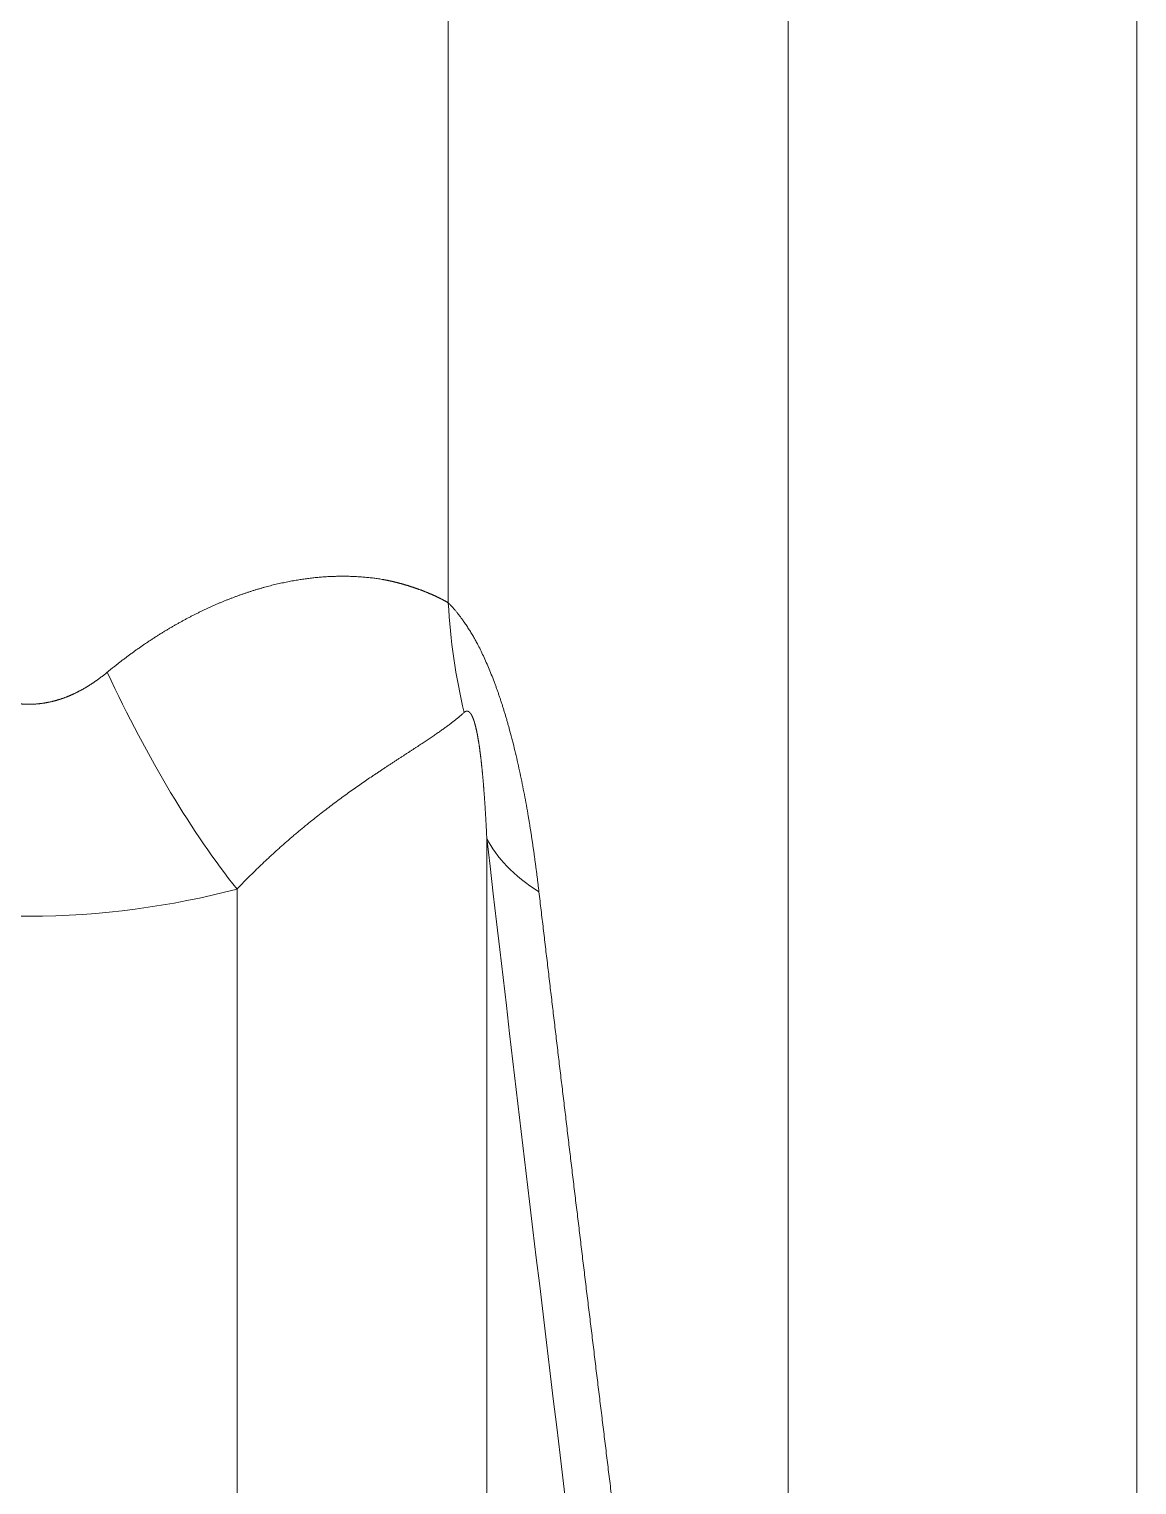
# Model space of a CAD drawing. Header units: millimetres. Extents: x 4664 to 8864, y -38 to 2932.
# Drawn here: x 8174.93 to 8178.727, y 2252.631 to 2257.621 of the extents above; entities that cross this region are included whole.
import ezdxf

# ---------------------------------------------------------------- set-up
doc = ezdxf.new("R2010")
doc.units = ezdxf.units.MM

msp = doc.modelspace()

# ---------------------------------------------------------------- linework, layer by layer
at = {"lineweight": 5}
for p, q in [((8176.3668, 2255.6545), (8176.3668, 2274.0569)), ((8178.7267, 2249.8159), (8178.7267, 2271.1336)), ((8177.532, 2270.7219), (8177.532, 2250.2029)), ((8176.4988, 2254.8477), (8176.4988, 2245.5949)), ((8175.6428, 2242.1671), (8175.6428, 2254.6732))]:
    msp.add_line(p, q, dxfattribs=at)
at = {"lineweight": 5, "extrusion": (0, 0, -1)}
for centre, major_axis, ratio, start_param, end_param in [((8178.7561, 2256.2373), (1.8427, 1.851), 0.824618, 3.613177, 3.779194), ((8175.6428, 2256.8128), (-0.6646, 2.5259), 0.341532, 3.797997, 4.218892), ((8179.0669, 2255.2376), (2.5944, 0.3015), 0.315798, 2.776367, 3.031203), ((8185.1083, 2233.0242), (-8.8397, 54.288), 0.099808, 5.019621, 5.142275)]:
    msp.add_ellipse(centre, major_axis=major_axis, ratio=ratio, start_param=start_param, end_param=end_param, dxfattribs=at)
at = {"lineweight": 5}
for points, knots in [([(8176.3668, 2255.6545), (8176.366, 2255.655), (8176.3644, 2255.6559), (8176.3619, 2255.6574), (8176.3594, 2255.6588), (8176.3569, 2255.6602), (8176.3544, 2255.6615), (8176.3519, 2255.6629), (8176.3494, 2255.6642), (8176.3468, 2255.6655), (8176.3443, 2255.6669), (8176.3418, 2255.6681), (8176.3393, 2255.6694), (8176.3368, 2255.6707), (8176.3342, 2255.6719), (8176.3317, 2255.6732), (8176.3292, 2255.6744), (8176.3267, 2255.6756), (8176.3242, 2255.6768), (8176.3217, 2255.678), (8176.3191, 2255.6791), (8176.3166, 2255.6803), (8176.3141, 2255.6814), (8176.3116, 2255.6825), (8176.3091, 2255.6836), (8176.3066, 2255.6847), (8176.3041, 2255.6858), (8176.3017, 2255.6868), (8176.2992, 2255.6879), (8176.2967, 2255.6889), (8176.2942, 2255.6899), (8176.2918, 2255.6909), (8176.2893, 2255.6919), (8176.2869, 2255.6929), (8176.2844, 2255.6939), (8176.282, 2255.6948), (8176.2796, 2255.6958), (8176.2771, 2255.6967), (8176.2747, 2255.6976), (8176.2723, 2255.6985), (8176.2699, 2255.6994), (8176.2676, 2255.7003), (8176.2652, 2255.7011), (8176.2628, 2255.702), (8176.2605, 2255.7028), (8176.2581, 2255.7036), (8176.2558, 2255.7045), (8176.2535, 2255.7052), (8176.2512, 2255.706), (8176.2489, 2255.7068), (8176.2466, 2255.7076), (8176.2443, 2255.7083), (8176.2421, 2255.7091), (8176.2398, 2255.7098), (8176.2376, 2255.7105), (8176.2354, 2255.7112), (8176.2332, 2255.7119), (8176.231, 2255.7126), (8176.2289, 2255.7133), (8176.2267, 2255.7139), (8176.2246, 2255.7146), (8176.2224, 2255.7152), (8176.2203, 2255.7158), (8176.2182, 2255.7164), (8176.2162, 2255.717), (8176.2141, 2255.7176), (8176.2121, 2255.7182), (8176.21, 2255.7188), (8176.208, 2255.7194), (8176.206, 2255.7199), (8176.204, 2255.7205), (8176.2021, 2255.721), (8176.2002, 2255.7215), (8176.1982, 2255.722), (8176.1963, 2255.7225), (8176.1944, 2255.723), (8176.1926, 2255.7235), (8176.1907, 2255.724), (8176.1889, 2255.7244), (8176.1871, 2255.7249), (8176.1853, 2255.7253), (8176.1835, 2255.7258), (8176.1818, 2255.7262), (8176.1801, 2255.7266), (8176.1784, 2255.727), (8176.1767, 2255.7274), (8176.175, 2255.7278), (8176.1734, 2255.7282), (8176.1717, 2255.7285), (8176.1701, 2255.7289), (8176.1686, 2255.7292), (8176.167, 2255.7296), (8176.1655, 2255.7299), (8176.164, 2255.7302), (8176.1625, 2255.7306), (8176.161, 2255.7309), (8176.1595, 2255.7312), (8176.1581, 2255.7315), (8176.1567, 2255.7317), (8176.1553, 2255.732), (8176.154, 2255.7323), (8176.1526, 2255.7325), (8176.1513, 2255.7328), (8176.15, 2255.733), (8176.1488, 2255.7333), (8176.1475, 2255.7335), (8176.1463, 2255.7337), (8176.1451, 2255.7339), (8176.1416, 2255.7345), (8176.1358, 2255.7355), (8176.1277, 2255.7368), (8176.1195, 2255.738), (8176.1113, 2255.7391), (8176.103, 2255.7401), (8176.0947, 2255.741), (8176.0863, 2255.7418), (8176.078, 2255.7426), (8176.0696, 2255.7433), (8176.0612, 2255.7438), (8176.0527, 2255.7443), (8176.0442, 2255.7448), (8176.0357, 2255.7451), (8176.0272, 2255.7454), (8176.0187, 2255.7455), (8176.0101, 2255.7456), (8176.0015, 2255.7456), (8175.993, 2255.7455), (8175.9843, 2255.7454), (8175.9757, 2255.7451), (8175.9671, 2255.7448), (8175.9585, 2255.7444), (8175.9498, 2255.7439), (8175.9411, 2255.7434), (8175.9325, 2255.7427), (8175.9238, 2255.742), (8175.9151, 2255.7412), (8175.9065, 2255.7403), (8175.8978, 2255.7394), (8175.8891, 2255.7383), (8175.8804, 2255.7372), (8175.8717, 2255.736), (8175.8631, 2255.7347), (8175.8544, 2255.7334), (8175.8454, 2255.7319), (8175.836, 2255.7303), (8175.8262, 2255.7285), (8175.8164, 2255.7266), (8175.8066, 2255.7246), (8175.7968, 2255.7225), (8175.7869, 2255.7203), (8175.7771, 2255.7181), (8175.7672, 2255.7157), (8175.7573, 2255.7132), (8175.7474, 2255.7106), (8175.7375, 2255.7079), (8175.7276, 2255.7051), (8175.7176, 2255.7022), (8175.7077, 2255.6993), (8175.6977, 2255.6962), (8175.6878, 2255.693), (8175.6778, 2255.6897), (8175.6678, 2255.6864), (8175.6578, 2255.6829), (8175.6478, 2255.6794), (8175.6379, 2255.6757), (8175.6279, 2255.6719), (8175.6179, 2255.6681), (8175.6079, 2255.6642), (8175.5979, 2255.6601), (8175.5879, 2255.656), (8175.5779, 2255.6518), (8175.5679, 2255.6474), (8175.558, 2255.643), (8175.548, 2255.6385), (8175.538, 2255.6339), (8175.528, 2255.6292), (8175.5181, 2255.6244), (8175.5081, 2255.6195), (8175.4982, 2255.6146), (8175.4883, 2255.6095), (8175.4783, 2255.6043), (8175.4684, 2255.5991), (8175.4585, 2255.5937), (8175.4486, 2255.5883), (8175.4388, 2255.5828), (8175.4289, 2255.5772), (8175.419, 2255.5715), (8175.4092, 2255.5657), (8175.3994, 2255.5598), (8175.3896, 2255.5538), (8175.3798, 2255.5478), (8175.37, 2255.5416), (8175.3603, 2255.5354), (8175.3506, 2255.5291), (8175.3408, 2255.5227), (8175.3311, 2255.5162), (8175.3215, 2255.5096), (8175.3118, 2255.5029), (8175.3022, 2255.4962), (8175.2926, 2255.4894), (8175.283, 2255.4824), (8175.2734, 2255.4754), (8175.2639, 2255.4683), (8175.2544, 2255.4611), (8175.2449, 2255.4539), (8175.2354, 2255.4465), (8175.226, 2255.4391), (8175.2166, 2255.4316), (8175.2072, 2255.424), (8175.201, 2255.4189), (8175.1978, 2255.4163)], [0, 0, 0, 0, 0.003572, 0.007121, 0.010646, 0.014148, 0.017627, 0.021082, 0.024514, 0.027923, 0.031308, 0.03467, 0.038008, 0.041323, 0.044615, 0.047883, 0.051128, 0.054349, 0.057548, 0.060722, 0.063874, 0.067002, 0.070106, 0.073187, 0.076245, 0.07928, 0.082291, 0.085278, 0.088243, 0.091184, 0.094101, 0.096995, 0.099866, 0.102713, 0.105537, 0.108338, 0.111115, 0.113869, 0.116599, 0.119307, 0.12199, 0.12465, 0.127287, 0.129901, 0.132491, 0.135058, 0.137601, 0.140121, 0.142618, 0.145091, 0.147541, 0.149967, 0.15237, 0.15475, 0.157106, 0.159439, 0.161748, 0.164034, 0.166297, 0.168536, 0.170752, 0.172945, 0.175114, 0.177259, 0.179382, 0.181481, 0.183556, 0.185608, 0.187637, 0.189643, 0.191625, 0.193583, 0.195518, 0.19743, 0.199319, 0.201184, 0.203025, 0.204844, 0.206639, 0.20841, 0.210158, 0.211883, 0.213584, 0.215262, 0.216917, 0.218548, 0.220156, 0.22174, 0.223301, 0.224839, 0.226353, 0.227844, 0.229312, 0.230756, 0.232177, 0.233574, 0.234948, 0.236299, 0.237626, 0.23893, 0.24021, 0.241467, 0.242701, 0.243911, 0.245098, 0.246262, 0.247402, 0.248519, 0.249613, 0.257163, 0.264688, 0.272187, 0.279661, 0.28711, 0.294533, 0.301932, 0.309306, 0.316655, 0.32398, 0.33128, 0.338555, 0.345806, 0.353033, 0.360236, 0.367414, 0.374569, 0.3817, 0.388807, 0.39589, 0.40295, 0.409987, 0.417, 0.423991, 0.430958, 0.437902, 0.444823, 0.451722, 0.458598, 0.465452, 0.472284, 0.479093, 0.48588, 0.492645, 0.499389, 0.506956, 0.51452, 0.522081, 0.529639, 0.537195, 0.544747, 0.552297, 0.559845, 0.56739, 0.574934, 0.582476, 0.590016, 0.597555, 0.605093, 0.61263, 0.620166, 0.627702, 0.635237, 0.642772, 0.650306, 0.657841, 0.665376, 0.672912, 0.680448, 0.687985, 0.695524, 0.703063, 0.710604, 0.718146, 0.725691, 0.733237, 0.740785, 0.748336, 0.755889, 0.763445, 0.771004, 0.778566, 0.786131, 0.793699, 0.801271, 0.808847, 0.816427, 0.824011, 0.8316, 0.839192, 0.84679, 0.854393, 0.862, 0.869613, 0.877231, 0.884855, 0.892484, 0.90012, 0.907761, 0.915409, 0.923063, 0.930724, 0.938392, 0.946067, 0.953749, 0.961438, 0.969135, 0.976839, 0.984551, 0.992272, 1, 1, 1, 1]), ([(8176.6776, 2254.6634), (8176.6773, 2254.6659), (8176.6767, 2254.6711), (8176.6758, 2254.6787), (8176.6749, 2254.6864), (8176.674, 2254.694), (8176.673, 2254.7015), (8176.6721, 2254.7091), (8176.6712, 2254.7165), (8176.6702, 2254.724), (8176.6693, 2254.7314), (8176.6683, 2254.7388), (8176.6674, 2254.7461), (8176.6664, 2254.7534), (8176.6655, 2254.7606), (8176.6645, 2254.7678), (8176.6635, 2254.775), (8176.6625, 2254.7822), (8176.6616, 2254.7892), (8176.6606, 2254.7963), (8176.6596, 2254.8033), (8176.6586, 2254.8103), (8176.6576, 2254.8172), (8176.6566, 2254.8241), (8176.6556, 2254.831), (8176.6546, 2254.8378), (8176.6536, 2254.8446), (8176.6525, 2254.8514), (8176.6515, 2254.8581), (8176.6505, 2254.8647), (8176.6495, 2254.8714), (8176.6484, 2254.878), (8176.6474, 2254.8845), (8176.6463, 2254.891), (8176.6453, 2254.8975), (8176.6442, 2254.9039), (8176.6432, 2254.9103), (8176.6421, 2254.9167), (8176.641, 2254.923), (8176.64, 2254.9293), (8176.6389, 2254.9355), (8176.636, 2254.9522), (8176.6312, 2254.979), (8176.6241, 2255.0158), (8176.6168, 2255.0519), (8176.6092, 2255.0874), (8176.6013, 2255.1222), (8176.5931, 2255.1564), (8176.5847, 2255.1898), (8176.5777, 2255.2161), (8176.5723, 2255.2355), (8176.5688, 2255.2481), (8176.5651, 2255.2606), (8176.5615, 2255.2729), (8176.5577, 2255.2851), (8176.554, 2255.2972), (8176.5502, 2255.3092), (8176.5463, 2255.321), (8176.5424, 2255.3327), (8176.5384, 2255.3443), (8176.5344, 2255.3557), (8176.5304, 2255.367), (8176.5245, 2255.383), (8176.5168, 2255.4032), (8176.5071, 2255.4273), (8176.4972, 2255.4504), (8176.4872, 2255.4725), (8176.477, 2255.4937), (8176.4675, 2255.5121), (8176.4587, 2255.5283), (8176.4507, 2255.5423), (8176.4425, 2255.5559), (8176.4343, 2255.5691), (8176.4259, 2255.5819), (8176.4192, 2255.5914), (8176.4144, 2255.5981), (8176.4115, 2255.6021), (8176.4086, 2255.606), (8176.4056, 2255.6099), (8176.4027, 2255.6137), (8176.3997, 2255.6175), (8176.3968, 2255.6211), (8176.3938, 2255.6248), (8176.3909, 2255.6283), (8176.3879, 2255.6318), (8176.3849, 2255.6352), (8176.3819, 2255.6386), (8176.3789, 2255.6419), (8176.3759, 2255.6452), (8176.3729, 2255.6484), (8176.3699, 2255.6515), (8176.3679, 2255.6535), (8176.3668, 2255.6545)], [0, 0, 0, 0, 0.007039, 0.014036, 0.020994, 0.02791, 0.034786, 0.041621, 0.048416, 0.055171, 0.061885, 0.068559, 0.075193, 0.081787, 0.088341, 0.094855, 0.101329, 0.107763, 0.114158, 0.120513, 0.126829, 0.133105, 0.139342, 0.145539, 0.151698, 0.157817, 0.163898, 0.169939, 0.175942, 0.181906, 0.187832, 0.193719, 0.199568, 0.205378, 0.211151, 0.216885, 0.222582, 0.228241, 0.233862, 0.239445, 0.244991, 0.2505, 0.283712, 0.316253, 0.348158, 0.379458, 0.410191, 0.440394, 0.470107, 0.499371, 0.51079, 0.52213, 0.533396, 0.544591, 0.555719, 0.566785, 0.577792, 0.588745, 0.599647, 0.610503, 0.621316, 0.632093, 0.642836, 0.667278, 0.691354, 0.715127, 0.73866, 0.762018, 0.78527, 0.802709, 0.820267, 0.837968, 0.855837, 0.873901, 0.892181, 0.898407, 0.904643, 0.910891, 0.91715, 0.923422, 0.929708, 0.936008, 0.942324, 0.948657, 0.955006, 0.961373, 0.967759, 0.974165, 0.980591, 0.987038, 0.993508, 1, 1, 1, 1]), ([(8175.1978, 2255.4163), (8175.1969, 2255.4155), (8175.195, 2255.414), (8175.1921, 2255.4116), (8175.1892, 2255.4093), (8175.1863, 2255.407), (8175.1834, 2255.4048), (8175.1806, 2255.4025), (8175.1777, 2255.4003), (8175.1748, 2255.3981), (8175.1719, 2255.396), (8175.169, 2255.3938), (8175.1661, 2255.3917), (8175.1632, 2255.3897), (8175.1603, 2255.3876), (8175.1574, 2255.3856), (8175.1546, 2255.3836), (8175.1517, 2255.3816), (8175.1488, 2255.3796), (8175.1459, 2255.3777), (8175.143, 2255.3758), (8175.1401, 2255.3739), (8175.1372, 2255.3721), (8175.1343, 2255.3703), (8175.1314, 2255.3685), (8175.1285, 2255.3667), (8175.1256, 2255.365), (8175.1227, 2255.3632), (8175.1198, 2255.3615), (8175.1169, 2255.3599), (8175.114, 2255.3582), (8175.1111, 2255.3566), (8175.1082, 2255.355), (8175.1053, 2255.3535), (8175.1024, 2255.3519), (8175.0995, 2255.3504), (8175.0966, 2255.3489), (8175.0937, 2255.3475), (8175.0908, 2255.346), (8175.0879, 2255.3446), (8175.0849, 2255.3432), (8175.082, 2255.3419), (8175.0791, 2255.3405), (8175.0762, 2255.3392), (8175.0733, 2255.338), (8175.0704, 2255.3367), (8175.0675, 2255.3355), (8175.0646, 2255.3343), (8175.0617, 2255.3331), (8175.0588, 2255.3319), (8175.0558, 2255.3308), (8175.0529, 2255.3297), (8175.05, 2255.3286), (8175.0471, 2255.3276), (8175.0442, 2255.3266), (8175.0413, 2255.3256), (8175.0384, 2255.3246), (8175.0354, 2255.3237), (8175.0325, 2255.3227), (8175.0296, 2255.3219), (8175.0267, 2255.321), (8175.0238, 2255.3201), (8175.0209, 2255.3193), (8175.0179, 2255.3185), (8175.015, 2255.3178), (8175.0121, 2255.317), (8175.0092, 2255.3163), (8175.0063, 2255.3156), (8175.0034, 2255.315), (8175.0004, 2255.3144), (8174.9975, 2255.3137), (8174.9946, 2255.3132), (8174.9917, 2255.3126), (8174.9888, 2255.3121), (8174.9858, 2255.3116), (8174.9829, 2255.3111), (8174.98, 2255.3106), (8174.9771, 2255.3102), (8174.9742, 2255.3098), (8174.9712, 2255.3094), (8174.9683, 2255.3091), (8174.9654, 2255.3088), (8174.9625, 2255.3085), (8174.9595, 2255.3082), (8174.9566, 2255.3079), (8174.9537, 2255.3077), (8174.9508, 2255.3075), (8174.9479, 2255.3074), (8174.9449, 2255.3072), (8174.942, 2255.3071), (8174.9391, 2255.307), (8174.9362, 2255.3069), (8174.9332, 2255.3069), (8174.9303, 2255.3069), (8174.9274, 2255.3069), (8174.9245, 2255.3069), (8174.9216, 2255.307), (8174.9186, 2255.3071), (8174.9157, 2255.3072), (8174.9128, 2255.3074), (8174.9099, 2255.3075), (8174.9069, 2255.3077), (8174.904, 2255.3079), (8174.9011, 2255.3082), (8174.8982, 2255.3085), (8174.8953, 2255.3088), (8174.8923, 2255.3091), (8174.8894, 2255.3094), (8174.8865, 2255.3098), (8174.8836, 2255.3102), (8174.8807, 2255.3106), (8174.8777, 2255.3111), (8174.8748, 2255.3116), (8174.8719, 2255.3121), (8174.869, 2255.3126), (8174.8661, 2255.3132), (8174.8631, 2255.3137), (8174.8602, 2255.3144), (8174.8573, 2255.315), (8174.8544, 2255.3156), (8174.8515, 2255.3163), (8174.8485, 2255.317), (8174.8456, 2255.3178), (8174.8427, 2255.3185), (8174.8398, 2255.3193), (8174.8369, 2255.3201), (8174.834, 2255.321), (8174.831, 2255.3219), (8174.8281, 2255.3227), (8174.8252, 2255.3237), (8174.8223, 2255.3246), (8174.8194, 2255.3256), (8174.8165, 2255.3266), (8174.8135, 2255.3276), (8174.8106, 2255.3286), (8174.8077, 2255.3297), (8174.8048, 2255.3308), (8174.8019, 2255.3319), (8174.799, 2255.3331), (8174.7961, 2255.3343), (8174.7932, 2255.3355), (8174.7903, 2255.3367), (8174.7873, 2255.338), (8174.7844, 2255.3392), (8174.7815, 2255.3405), (8174.7786, 2255.3419), (8174.7757, 2255.3432), (8174.7728, 2255.3446), (8174.7699, 2255.346), (8174.767, 2255.3475), (8174.7641, 2255.3489), (8174.7612, 2255.3504), (8174.7583, 2255.3519), (8174.7554, 2255.3535), (8174.7525, 2255.355), (8174.7496, 2255.3566), (8174.7467, 2255.3582), (8174.7438, 2255.3599), (8174.7409, 2255.3615), (8174.738, 2255.3632), (8174.7351, 2255.365), (8174.7322, 2255.3667), (8174.7293, 2255.3685), (8174.7264, 2255.3703), (8174.7235, 2255.3721), (8174.7206, 2255.3739), (8174.7177, 2255.3758), (8174.7148, 2255.3777), (8174.7119, 2255.3796), (8174.709, 2255.3816), (8174.7061, 2255.3836), (8174.7032, 2255.3856), (8174.7003, 2255.3876), (8174.6974, 2255.3897), (8174.6945, 2255.3917), (8174.6916, 2255.3938), (8174.6888, 2255.396), (8174.6859, 2255.3981), (8174.683, 2255.4003), (8174.6801, 2255.4025), (8174.6772, 2255.4048), (8174.6743, 2255.407), (8174.6715, 2255.4093), (8174.6686, 2255.4116), (8174.6657, 2255.414), (8174.6638, 2255.4155), (8174.6628, 2255.4163)], [0, 0, 0, 0, 0.006816, 0.013593, 0.02033, 0.027027, 0.033686, 0.040306, 0.046887, 0.053429, 0.059934, 0.0664, 0.072829, 0.07922, 0.085574, 0.09189, 0.09817, 0.104414, 0.110621, 0.116793, 0.122928, 0.129029, 0.135094, 0.141124, 0.14712, 0.153081, 0.159009, 0.164903, 0.170763, 0.176591, 0.182385, 0.188148, 0.193878, 0.199577, 0.205244, 0.210881, 0.216486, 0.222062, 0.227607, 0.233123, 0.23861, 0.244068, 0.249498, 0.2549, 0.260274, 0.265621, 0.270941, 0.276235, 0.281503, 0.286746, 0.291964, 0.297157, 0.302326, 0.307472, 0.312594, 0.317694, 0.322771, 0.327827, 0.332862, 0.337876, 0.34287, 0.347844, 0.352799, 0.357735, 0.362653, 0.367554, 0.372438, 0.377305, 0.382156, 0.386992, 0.391814, 0.396621, 0.401414, 0.406195, 0.410963, 0.415719, 0.420464, 0.425198, 0.429922, 0.434637, 0.439343, 0.44404, 0.448731, 0.453414, 0.45809, 0.462761, 0.467427, 0.472089, 0.476747, 0.481401, 0.486053, 0.490703, 0.495352, 0.5, 0.504648, 0.509297, 0.513947, 0.518599, 0.523253, 0.527911, 0.532573, 0.537239, 0.54191, 0.546586, 0.551269, 0.55596, 0.560657, 0.565363, 0.570078, 0.574802, 0.579536, 0.584281, 0.589037, 0.593805, 0.598586, 0.603379, 0.608186, 0.613008, 0.617844, 0.622695, 0.627562, 0.632446, 0.637347, 0.642265, 0.647201, 0.652156, 0.65713, 0.662124, 0.667138, 0.672173, 0.677229, 0.682306, 0.687406, 0.692528, 0.697674, 0.702843, 0.708036, 0.713254, 0.718497, 0.723765, 0.729059, 0.734379, 0.739726, 0.7451, 0.750502, 0.755932, 0.76139, 0.766877, 0.772393, 0.777938, 0.783514, 0.789119, 0.794756, 0.800423, 0.806122, 0.811852, 0.817615, 0.823409, 0.829237, 0.835097, 0.840991, 0.846919, 0.85288, 0.858876, 0.864906, 0.870971, 0.877072, 0.883207, 0.889379, 0.895586, 0.90183, 0.90811, 0.914426, 0.92078, 0.927171, 0.9336, 0.940066, 0.946571, 0.953113, 0.959694, 0.966314, 0.972973, 0.97967, 0.986407, 0.993184, 1, 1, 1, 1]), ([(8176.4211, 2255.2787), (8176.4213, 2255.2788), (8176.4217, 2255.2792), (8176.4222, 2255.2796), (8176.4228, 2255.2801), (8176.4233, 2255.2805), (8176.4239, 2255.2809), (8176.4244, 2255.2812), (8176.425, 2255.2816), (8176.4255, 2255.2819), (8176.426, 2255.2821), (8176.4266, 2255.2824), (8176.4271, 2255.2826), (8176.4277, 2255.2828), (8176.4282, 2255.283), (8176.4287, 2255.2831), (8176.4293, 2255.2832), (8176.4298, 2255.2833), (8176.4303, 2255.2833), (8176.4309, 2255.2833), (8176.4314, 2255.2833), (8176.4319, 2255.2833), (8176.4325, 2255.2832), (8176.433, 2255.2831), (8176.4335, 2255.283), (8176.434, 2255.2828), (8176.4345, 2255.2827), (8176.4351, 2255.2825), (8176.4356, 2255.2822), (8176.4361, 2255.282), (8176.4366, 2255.2817), (8176.4371, 2255.2813), (8176.4376, 2255.281), (8176.4381, 2255.2806), (8176.4386, 2255.2802), (8176.4392, 2255.2798), (8176.4397, 2255.2793), (8176.4402, 2255.2788), (8176.4407, 2255.2783), (8176.4412, 2255.2778), (8176.4417, 2255.2772), (8176.4422, 2255.2766), (8176.4427, 2255.2759), (8176.4431, 2255.2753), (8176.4436, 2255.2746), (8176.4441, 2255.2739), (8176.4446, 2255.2731), (8176.4451, 2255.2724), (8176.4456, 2255.2716), (8176.4461, 2255.2707), (8176.4466, 2255.2699), (8176.447, 2255.269), (8176.4475, 2255.2681), (8176.448, 2255.2671), (8176.4485, 2255.2662), (8176.4489, 2255.2652), (8176.4494, 2255.2641), (8176.4499, 2255.2631), (8176.4504, 2255.262), (8176.4508, 2255.2609), (8176.4513, 2255.2597), (8176.4518, 2255.2586), (8176.4522, 2255.2574), (8176.4527, 2255.2561), (8176.4531, 2255.2549), (8176.4536, 2255.2536), (8176.4541, 2255.2523), (8176.4545, 2255.251), (8176.455, 2255.2496), (8176.4554, 2255.2482), (8176.4559, 2255.2468), (8176.4563, 2255.2453), (8176.4568, 2255.2438), (8176.4572, 2255.2423), (8176.4577, 2255.2408), (8176.4581, 2255.2392), (8176.4585, 2255.2376), (8176.459, 2255.236), (8176.4594, 2255.2344), (8176.4598, 2255.2327), (8176.4603, 2255.231), (8176.4607, 2255.2293), (8176.4611, 2255.2275), (8176.4616, 2255.2257), (8176.462, 2255.2239), (8176.4624, 2255.2221), (8176.4628, 2255.2202), (8176.4633, 2255.2183), (8176.4637, 2255.2164), (8176.4641, 2255.2144), (8176.4645, 2255.2124), (8176.4649, 2255.2104), (8176.4654, 2255.2084), (8176.4658, 2255.2063), (8176.4662, 2255.2042), (8176.4666, 2255.2021), (8176.467, 2255.1999), (8176.4674, 2255.1977), (8176.4678, 2255.1955), (8176.4682, 2255.1933), (8176.4686, 2255.191), (8176.469, 2255.1887), (8176.4694, 2255.1864), (8176.4698, 2255.184), (8176.4702, 2255.1817), (8176.4706, 2255.1793), (8176.471, 2255.1768), (8176.4714, 2255.1744), (8176.4717, 2255.1719), (8176.4721, 2255.1693), (8176.4725, 2255.1668), (8176.4729, 2255.1642), (8176.4733, 2255.1616), (8176.4737, 2255.159), (8176.474, 2255.1563), (8176.4744, 2255.1536), (8176.4748, 2255.1509), (8176.4752, 2255.1482), (8176.4755, 2255.1454), (8176.4759, 2255.1426), (8176.4763, 2255.1398), (8176.4766, 2255.1369), (8176.477, 2255.134), (8176.4774, 2255.1311), (8176.4777, 2255.1282), (8176.4781, 2255.1252), (8176.4784, 2255.1222), (8176.4788, 2255.1192), (8176.4791, 2255.1161), (8176.4795, 2255.1131), (8176.4798, 2255.1099), (8176.4802, 2255.1068), (8176.4805, 2255.1036), (8176.4809, 2255.1004), (8176.4812, 2255.0972), (8176.4816, 2255.094), (8176.4819, 2255.0907), (8176.4822, 2255.0874), (8176.4826, 2255.0841), (8176.4829, 2255.0807), (8176.4832, 2255.0773), (8176.4836, 2255.0739), (8176.4839, 2255.0704), (8176.4842, 2255.067), (8176.4846, 2255.0635), (8176.4849, 2255.0599), (8176.4852, 2255.0564), (8176.4855, 2255.0528), (8176.4858, 2255.0492), (8176.4862, 2255.0455), (8176.4865, 2255.0418), (8176.4868, 2255.0381), (8176.4871, 2255.0344), (8176.4874, 2255.0307), (8176.4877, 2255.0269), (8176.488, 2255.0231), (8176.4883, 2255.0192), (8176.4886, 2255.0154), (8176.4889, 2255.0115), (8176.4892, 2255.0075), (8176.4895, 2255.0036), (8176.4898, 2254.9996), (8176.4901, 2254.9956), (8176.4904, 2254.9916), (8176.4907, 2254.9875), (8176.491, 2254.9834), (8176.4913, 2254.9793), (8176.4916, 2254.9752), (8176.4918, 2254.971), (8176.4921, 2254.9668), (8176.4924, 2254.9625), (8176.4927, 2254.9583), (8176.4929, 2254.954), (8176.4932, 2254.9497), (8176.4935, 2254.9453), (8176.4938, 2254.941), (8176.494, 2254.9366), (8176.4943, 2254.9321), (8176.4946, 2254.9277), (8176.4948, 2254.9232), (8176.4951, 2254.9187), (8176.4954, 2254.9141), (8176.4956, 2254.9096), (8176.4959, 2254.905), (8176.4961, 2254.9004), (8176.4964, 2254.8957), (8176.4966, 2254.891), (8176.4969, 2254.8863), (8176.4971, 2254.8816), (8176.4974, 2254.8768), (8176.4976, 2254.872), (8176.4979, 2254.8672), (8176.4981, 2254.8624), (8176.4983, 2254.8575), (8176.4986, 2254.8526), (8176.4987, 2254.8493), (8176.4988, 2254.8477)], [0, 0, 0, 0, 0.004382, 0.008697, 0.012944, 0.017124, 0.021237, 0.025284, 0.029264, 0.033178, 0.037027, 0.040811, 0.044531, 0.048186, 0.051777, 0.055305, 0.058771, 0.062174, 0.065516, 0.068797, 0.072018, 0.075179, 0.078281, 0.081325, 0.084312, 0.087243, 0.090118, 0.092939, 0.095707, 0.098422, 0.101085, 0.103699, 0.106265, 0.108782, 0.111255, 0.113682, 0.116068, 0.118412, 0.120717, 0.122984, 0.125217, 0.127416, 0.129584, 0.131724, 0.133836, 0.135926, 0.137993, 0.140042, 0.142075, 0.144094, 0.146103, 0.148104, 0.150101, 0.152096, 0.154091, 0.156091, 0.158097, 0.160114, 0.162142, 0.164186, 0.166249, 0.168331, 0.170437, 0.172569, 0.174729, 0.176919, 0.179142, 0.1814, 0.183694, 0.186027, 0.188401, 0.190817, 0.193276, 0.195781, 0.198333, 0.200933, 0.203583, 0.206284, 0.209036, 0.211842, 0.214702, 0.217617, 0.220588, 0.223617, 0.226703, 0.229847, 0.233051, 0.236315, 0.23964, 0.243026, 0.246475, 0.249985, 0.253559, 0.257196, 0.260898, 0.264663, 0.268494, 0.27239, 0.276352, 0.28038, 0.284474, 0.288636, 0.292864, 0.29716, 0.301523, 0.305955, 0.310455, 0.315023, 0.31966, 0.324366, 0.329141, 0.333986, 0.338901, 0.343885, 0.348939, 0.354063, 0.359258, 0.364524, 0.36986, 0.375267, 0.380745, 0.386294, 0.391914, 0.397606, 0.403369, 0.409204, 0.41511, 0.421089, 0.427139, 0.433262, 0.439457, 0.445724, 0.452064, 0.458476, 0.46496, 0.471517, 0.478147, 0.48485, 0.491625, 0.498474, 0.505396, 0.51239, 0.519458, 0.526599, 0.533814, 0.541102, 0.548463, 0.555897, 0.563406, 0.570988, 0.578643, 0.586372, 0.594175, 0.602052, 0.610002, 0.618027, 0.626125, 0.634297, 0.642544, 0.650864, 0.659259, 0.667727, 0.67627, 0.684887, 0.693579, 0.702344, 0.711184, 0.720098, 0.729087, 0.73815, 0.747288, 0.7565, 0.765786, 0.775147, 0.784583, 0.794093, 0.803678, 0.813337, 0.823072, 0.83288, 0.842764, 0.852722, 0.862756, 0.872863, 0.883046, 0.893304, 0.903636, 0.914043, 0.924526, 0.935083, 0.945715, 0.956422, 0.967204, 0.978061, 0.988993, 1, 1, 1, 1]), ([(8175.6428, 2254.6732), (8175.6442, 2254.6747), (8175.647, 2254.6777), (8175.6513, 2254.6822), (8175.6556, 2254.6867), (8175.66, 2254.6912), (8175.6644, 2254.6957), (8175.6689, 2254.7003), (8175.6734, 2254.7049), (8175.678, 2254.7095), (8175.6826, 2254.7142), (8175.6872, 2254.7188), (8175.6919, 2254.7235), (8175.6967, 2254.7282), (8175.7015, 2254.7329), (8175.7063, 2254.7376), (8175.7112, 2254.7424), (8175.7161, 2254.7472), (8175.721, 2254.7519), (8175.7261, 2254.7568), (8175.7311, 2254.7616), (8175.7362, 2254.7664), (8175.7414, 2254.7712), (8175.7465, 2254.7761), (8175.7518, 2254.781), (8175.757, 2254.7859), (8175.7623, 2254.7908), (8175.7677, 2254.7957), (8175.7731, 2254.8006), (8175.7785, 2254.8055), (8175.784, 2254.8104), (8175.7895, 2254.8154), (8175.7951, 2254.8203), (8175.8007, 2254.8253), (8175.8063, 2254.8302), (8175.812, 2254.8352), (8175.8177, 2254.8402), (8175.8234, 2254.8452), (8175.8292, 2254.8501), (8175.8351, 2254.8551), (8175.8409, 2254.8601), (8175.8468, 2254.8651), (8175.8527, 2254.8701), (8175.8587, 2254.875), (8175.8647, 2254.88), (8175.8708, 2254.885), (8175.8768, 2254.89), (8175.8881, 2254.8991), (8175.9044, 2254.9122), (8175.9256, 2254.929), (8175.9467, 2254.9454), (8175.9676, 2254.9613), (8175.9882, 2254.9767), (8176.0087, 2254.9918), (8176.0289, 2255.0064), (8176.0488, 2255.0205), (8176.0685, 2255.0343), (8176.0878, 2255.0476), (8176.1041, 2255.0587), (8176.1174, 2255.0676), (8176.1278, 2255.0745), (8176.138, 2255.0813), (8176.148, 2255.0879), (8176.1578, 2255.0944), (8176.1674, 2255.1007), (8176.1769, 2255.1069), (8176.1862, 2255.113), (8176.1953, 2255.119), (8176.2042, 2255.1248), (8176.213, 2255.1305), (8176.2216, 2255.1361), (8176.23, 2255.1416), (8176.2382, 2255.1469), (8176.2463, 2255.1522), (8176.2542, 2255.1574), (8176.2619, 2255.1625), (8176.2695, 2255.1674), (8176.2769, 2255.1723), (8176.2842, 2255.1771), (8176.2912, 2255.1818), (8176.2982, 2255.1864), (8176.3049, 2255.191), (8176.3115, 2255.1954), (8176.318, 2255.1998), (8176.3243, 2255.2041), (8176.3304, 2255.2084), (8176.3364, 2255.2125), (8176.3423, 2255.2166), (8176.348, 2255.2207), (8176.3535, 2255.2247), (8176.359, 2255.2286), (8176.3642, 2255.2325), (8176.3694, 2255.2363), (8176.3744, 2255.2401), (8176.3793, 2255.2438), (8176.384, 2255.2474), (8176.3886, 2255.2511), (8176.3931, 2255.2546), (8176.3975, 2255.2582), (8176.4017, 2255.2617), (8176.4058, 2255.2652), (8176.4098, 2255.2686), (8176.4137, 2255.272), (8176.4175, 2255.2753), (8176.4199, 2255.2776), (8176.4211, 2255.2787)], [0, 0, 0, 0, 0.004445, 0.008933, 0.013466, 0.018044, 0.022665, 0.027331, 0.032041, 0.036796, 0.041594, 0.046437, 0.051325, 0.056256, 0.061232, 0.066252, 0.071316, 0.076425, 0.081577, 0.086775, 0.092016, 0.097302, 0.102632, 0.108006, 0.113424, 0.118887, 0.124394, 0.129946, 0.135541, 0.141181, 0.146865, 0.152594, 0.158367, 0.164184, 0.170045, 0.175951, 0.181901, 0.187895, 0.193934, 0.200016, 0.206144, 0.212315, 0.218531, 0.224791, 0.231095, 0.237444, 0.243837, 0.250274, 0.272984, 0.295693, 0.318401, 0.341107, 0.363812, 0.386516, 0.409217, 0.431918, 0.454617, 0.477315, 0.500011, 0.51271, 0.525327, 0.537864, 0.550318, 0.562691, 0.574983, 0.587193, 0.599322, 0.61137, 0.623336, 0.63522, 0.647023, 0.658745, 0.670386, 0.681945, 0.693423, 0.704819, 0.716134, 0.727368, 0.73852, 0.749592, 0.760582, 0.77149, 0.782318, 0.793064, 0.803729, 0.814313, 0.824815, 0.835237, 0.845577, 0.855836, 0.866014, 0.876111, 0.886127, 0.896062, 0.905916, 0.915688, 0.92538, 0.934991, 0.944521, 0.953969, 0.963337, 0.972624, 0.98183, 0.990956, 1, 1, 1, 1]), ([(8174.2179, 2254.6732), (8174.4427, 2254.6141), (8174.6863, 2254.5804), (8175.1751, 2254.5805), (8175.4181, 2254.6141), (8175.6428, 2254.6732)], [0, 0, 0, 0, 0.5, 0.5, 1, 1, 1, 1]), ([(8177.3995, 2248.8694), (8177.398, 2248.8808), (8177.395, 2248.9035), (8177.3906, 2248.9376), (8177.3861, 2248.9717), (8177.3816, 2249.0058), (8177.3772, 2249.0398), (8177.3727, 2249.0739), (8177.3683, 2249.1079), (8177.3638, 2249.1419), (8177.3594, 2249.1759), (8177.3549, 2249.2099), (8177.3505, 2249.2439), (8177.3461, 2249.2778), (8177.3417, 2249.3118), (8177.3372, 2249.3457), (8177.3328, 2249.3796), (8177.3284, 2249.4135), (8177.324, 2249.4474), (8177.3196, 2249.4812), (8177.3152, 2249.5151), (8177.3108, 2249.5489), (8177.3064, 2249.5827), (8177.3021, 2249.6165), (8177.2977, 2249.6503), (8177.2933, 2249.6841), (8177.2889, 2249.7179), (8177.2846, 2249.7516), (8177.2802, 2249.7853), (8177.2759, 2249.8191), (8177.2715, 2249.8528), (8177.2672, 2249.8864), (8177.2628, 2249.9201), (8177.2585, 2249.9538), (8177.2542, 2249.9874), (8177.2498, 2250.021), (8177.2455, 2250.0546), (8177.2412, 2250.0882), (8177.2369, 2250.1218), (8177.2326, 2250.1554), (8177.2283, 2250.1889), (8177.224, 2250.2224), (8177.2197, 2250.2559), (8177.2154, 2250.2894), (8177.2111, 2250.3229), (8177.2068, 2250.3564), (8177.2025, 2250.3899), (8177.1982, 2250.4233), (8177.194, 2250.4567), (8177.1897, 2250.4901), (8177.1854, 2250.5235), (8177.1812, 2250.5569), (8177.1769, 2250.5902), (8177.1727, 2250.6236), (8177.1685, 2250.6569), (8177.1642, 2250.6902), (8177.16, 2250.7235), (8177.1558, 2250.7568), (8177.1515, 2250.7901), (8177.1473, 2250.8233), (8177.1431, 2250.8566), (8177.1389, 2250.8898), (8177.1347, 2250.923), (8177.1305, 2250.9562), (8177.1263, 2250.9893), (8177.1221, 2251.0225), (8177.1179, 2251.0556), (8177.1137, 2251.0888), (8177.1095, 2251.1219), (8177.1054, 2251.155), (8177.1012, 2251.188), (8177.097, 2251.2211), (8177.0929, 2251.2541), (8177.0887, 2251.2872), (8177.0846, 2251.3202), (8177.0804, 2251.3532), (8177.0763, 2251.3861), (8177.0721, 2251.4191), (8177.068, 2251.4521), (8177.0639, 2251.485), (8177.0598, 2251.5179), (8177.0556, 2251.5508), (8177.0515, 2251.5837), (8177.0474, 2251.6166), (8177.0433, 2251.6494), (8177.0392, 2251.6822), (8177.0351, 2251.7151), (8177.031, 2251.7479), (8177.0269, 2251.7807), (8177.0228, 2251.8134), (8177.0188, 2251.8462), (8177.0147, 2251.8789), (8177.0106, 2251.9116), (8177.0066, 2251.9444), (8177.0025, 2251.977), (8176.9984, 2252.0097), (8176.9944, 2252.0424), (8176.9903, 2252.075), (8176.9863, 2252.1076), (8176.9823, 2252.1402), (8176.9782, 2252.1728), (8176.9742, 2252.2054), (8176.9702, 2252.238), (8176.9662, 2252.2705), (8176.9621, 2252.303), (8176.9581, 2252.3356), (8176.9541, 2252.368), (8176.9501, 2252.4005), (8176.9461, 2252.433), (8176.9421, 2252.4654), (8176.9382, 2252.4979), (8176.9342, 2252.5303), (8176.9302, 2252.5627), (8176.9262, 2252.595), (8176.9222, 2252.6274), (8176.9183, 2252.6597), (8176.9143, 2252.6921), (8176.9104, 2252.7244), (8176.9064, 2252.7567), (8176.9025, 2252.789), (8176.8985, 2252.8212), (8176.8946, 2252.8535), (8176.8907, 2252.8857), (8176.8867, 2252.9179), (8176.8828, 2252.9501), (8176.8789, 2252.9823), (8176.875, 2253.0144), (8176.8711, 2253.0466), (8176.8672, 2253.0787), (8176.8633, 2253.1108), (8176.8594, 2253.1429), (8176.8555, 2253.175), (8176.8516, 2253.207), (8176.8477, 2253.2391), (8176.8438, 2253.2711), (8176.8399, 2253.3031), (8176.8361, 2253.3351), (8176.8322, 2253.3671), (8176.8283, 2253.399), (8176.8245, 2253.431), (8176.8206, 2253.4629), (8176.8168, 2253.4948), (8176.8129, 2253.5267), (8176.8091, 2253.5586), (8176.8053, 2253.5904), (8176.8014, 2253.6223), (8176.7976, 2253.6541), (8176.7938, 2253.6859), (8176.79, 2253.7177), (8176.7862, 2253.7495), (8176.7824, 2253.7812), (8176.7786, 2253.813), (8176.7748, 2253.8447), (8176.771, 2253.8764), (8176.7672, 2253.9081), (8176.7634, 2253.9397), (8176.7596, 2253.9714), (8176.7559, 2254.003), (8176.7521, 2254.0346), (8176.7483, 2254.0662), (8176.7446, 2254.0978), (8176.7408, 2254.1294), (8176.7371, 2254.1609), (8176.7333, 2254.1925), (8176.7296, 2254.224), (8176.7258, 2254.2555), (8176.7221, 2254.287), (8176.7184, 2254.3184), (8176.7146, 2254.3499), (8176.7109, 2254.3813), (8176.7072, 2254.4127), (8176.7035, 2254.4441), (8176.6998, 2254.4755), (8176.6961, 2254.5068), (8176.6924, 2254.5382), (8176.6887, 2254.5695), (8176.685, 2254.6008), (8176.6813, 2254.6321), (8176.6789, 2254.6529), (8176.6776, 2254.6634)], [0, 0, 0, 0, 0.00581, 0.011619, 0.017426, 0.023231, 0.029034, 0.034836, 0.040636, 0.046434, 0.05223, 0.058024, 0.063817, 0.069608, 0.075397, 0.081184, 0.08697, 0.092753, 0.098535, 0.104316, 0.110094, 0.11587, 0.121645, 0.127418, 0.133189, 0.138959, 0.144726, 0.150492, 0.156256, 0.162019, 0.167779, 0.173538, 0.179294, 0.185049, 0.190803, 0.196554, 0.202304, 0.208051, 0.213797, 0.219542, 0.225284, 0.231025, 0.236763, 0.2425, 0.248236, 0.253969, 0.2597, 0.26543, 0.271158, 0.276884, 0.282608, 0.288331, 0.294051, 0.29977, 0.305487, 0.311202, 0.316916, 0.322627, 0.328337, 0.334045, 0.339751, 0.345455, 0.351157, 0.356858, 0.362557, 0.368254, 0.373949, 0.379642, 0.385333, 0.391023, 0.396711, 0.402397, 0.408081, 0.413763, 0.419443, 0.425122, 0.430799, 0.436473, 0.442146, 0.447818, 0.453487, 0.459155, 0.46482, 0.470484, 0.476146, 0.481806, 0.487464, 0.493121, 0.498775, 0.504428, 0.510079, 0.515728, 0.521375, 0.52702, 0.532664, 0.538305, 0.543945, 0.549583, 0.555219, 0.560853, 0.566485, 0.572116, 0.577744, 0.583371, 0.588996, 0.594619, 0.60024, 0.605859, 0.611477, 0.617092, 0.622706, 0.628318, 0.633927, 0.639535, 0.645142, 0.650746, 0.656348, 0.661949, 0.667547, 0.673144, 0.678739, 0.684332, 0.689923, 0.695512, 0.7011, 0.706685, 0.712269, 0.717851, 0.72343, 0.729008, 0.734584, 0.740159, 0.745731, 0.751301, 0.75687, 0.762436, 0.768001, 0.773564, 0.779125, 0.784684, 0.790241, 0.795796, 0.80135, 0.806901, 0.812451, 0.817998, 0.823544, 0.829088, 0.83463, 0.84017, 0.845708, 0.851244, 0.856779, 0.862311, 0.867842, 0.87337, 0.878897, 0.884422, 0.889945, 0.895466, 0.900985, 0.906502, 0.912017, 0.91753, 0.923042, 0.928551, 0.934059, 0.939564, 0.945068, 0.95057, 0.95607, 0.961568, 0.967064, 0.972558, 0.97805, 0.983541, 0.989029, 0.994515, 1, 1, 1, 1])]:
    msp.add_open_spline(points, degree=3, knots=knots, dxfattribs=at)

doc.saveas('drawing.dxf')
